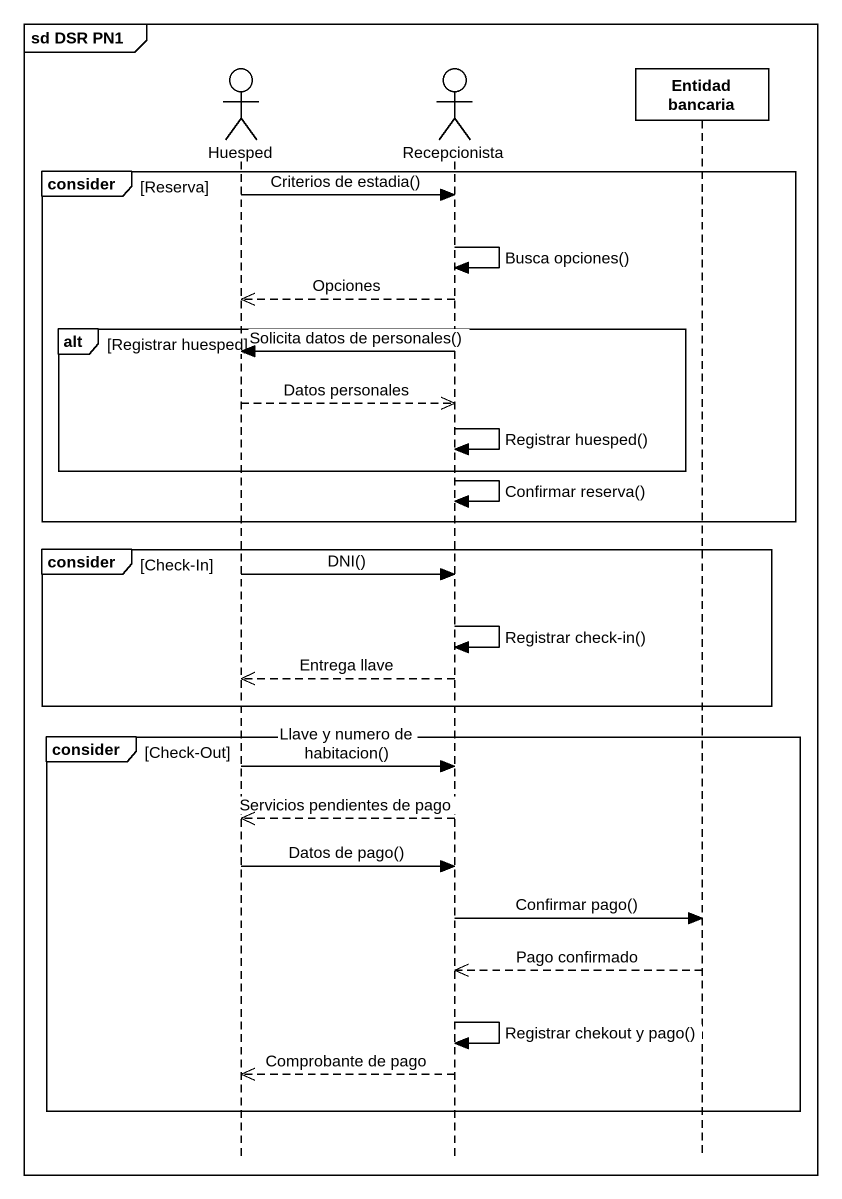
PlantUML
@startuml
mainframe sd DSR PN1
hide footbox
actor Huesped
actor Recepcionista
participant "Entidad bancaria" as Entidad_bancaria

group consider [Reserva]
  Huesped -> Recepcionista : Criterios de estadia()
  Recepcionista -> Recepcionista : Busca opciones()
  Recepcionista -->> Huesped : Opciones
  alt Registrar huesped
    Recepcionista -> Huesped : Solicita datos de personales()
    Huesped -->> Recepcionista : Datos personales
    Recepcionista -> Recepcionista : Registrar huesped()
  end
  Recepcionista -> Recepcionista : Confirmar reserva()
end
group consider [Check-In]
  Huesped -> Recepcionista : DNI()
  Recepcionista -> Recepcionista : Registrar check-in()
  Recepcionista -->> Huesped : Entrega llave
end
group consider [Check-Out]
  Huesped -> Recepcionista : Llave y numero de habitacion()
  Recepcionista -->> Huesped : Servicios pendientes de pago
  Huesped -> Recepcionista : Datos de pago()
  Recepcionista -> Entidad_bancaria : Confirmar pago()
  Entidad_bancaria -->> Recepcionista : Pago confirmado
  Recepcionista -> Recepcionista : Registrar chekout y pago()
  Recepcionista -->> Huesped : Comprobante de pago
end
@enduml
